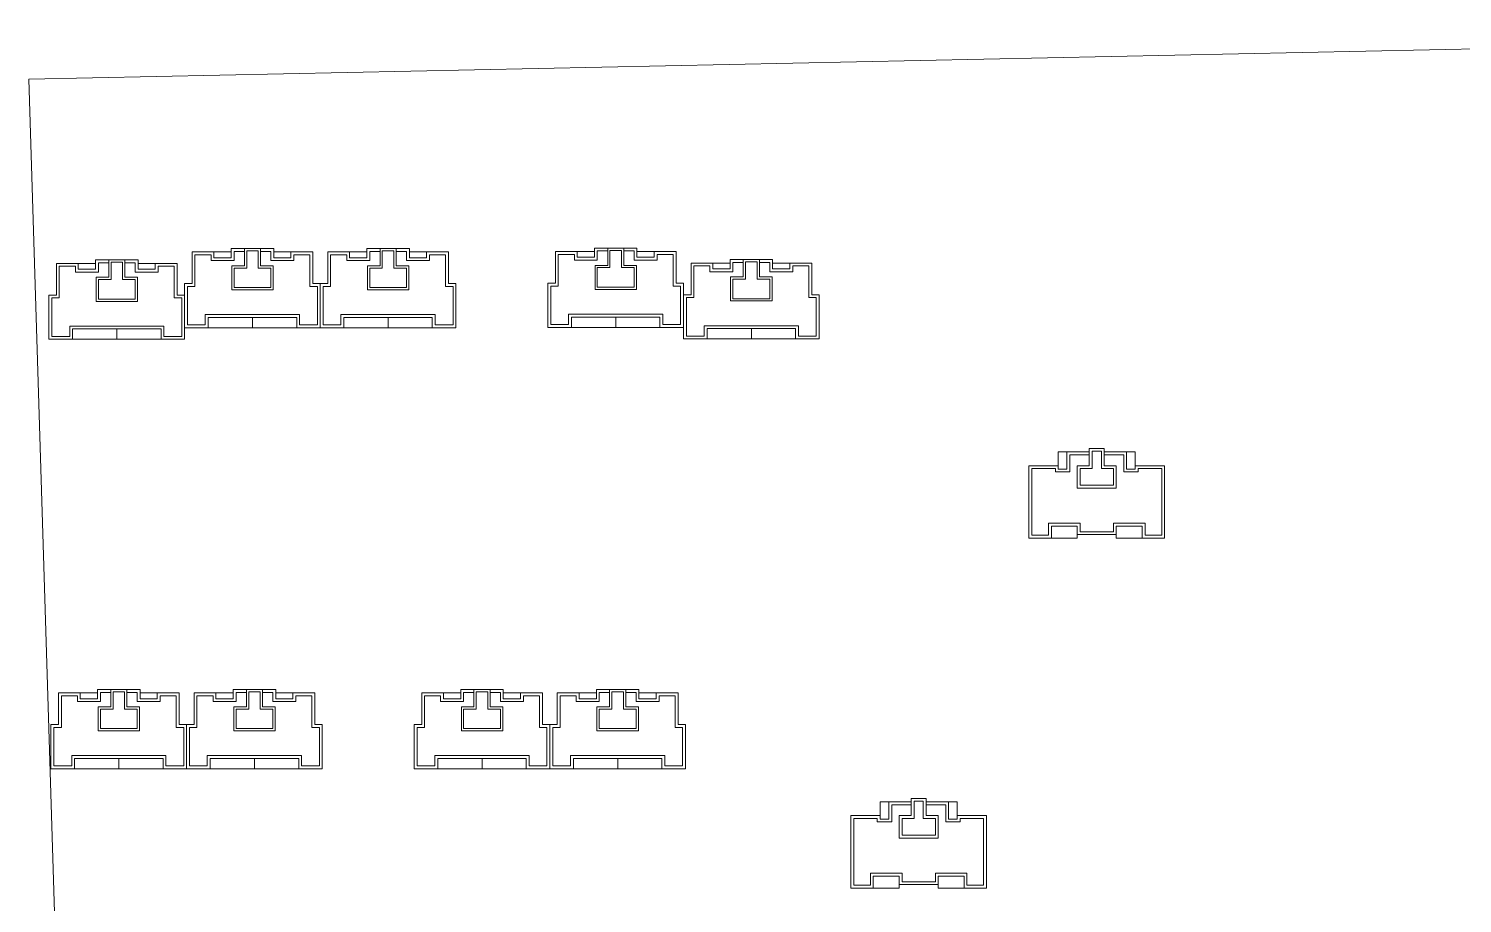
# Model space of a CAD drawing. Extents: x 109296 to 172296, y -14588 to 29909.
# Drawn here: x 112789 to 115782, y -9962 to -8136 of the extents above; entities that cross this region are included whole.
import ezdxf

# ---------------------------------------------------------------- set-up
doc = ezdxf.new("R2010")
doc.units = 0
doc.header["$LTSCALE"] = 1000
doc.header["$MEASUREMENT"] = 0
doc.layers.add('140', color=2, linetype='Continuous', lineweight=5)

msp = doc.modelspace()

# ---------------------------------------------------------------- linework, layer by layer
at = {"layer": '140', "color": 7}
for p, q in [((117814.7, -8135.8), (112789.1, -8241.3)), ((112789.1, -8241.3), (112888.4, -11454.9)), ((112928.7, -8618.7), (113017.5, -8618.7)), ((112928.7, -8637.9), (112928.7, -8618.7)), ((112956.3, -8618.7), (112956.3, -8654.7)), ((112989.9, -8654.7), (112989.9, -8618.7)), ((113017.5, -8618.7), (113017.5, -8637.9)), ((113130.3, -8601.9), (113175.9, -8601.9)), ((113130.3, -8667.9), (113130.3, -8601.9)), ((113136.3, -8607.9), (113169.9, -8607.9)), ((113136.3, -8673.9), (113136.3, -8607.9)), ((113169.9, -8607.9), (113169.9, -8619.9)), ((113169.9, -8619.9), (113217.9, -8619.9)), ((113173.5, -8601.9), (113175.9, -8601.9)), ((113175.9, -8601.9), (113211.9, -8601.9)), ((113175.9, -8601.9), (113175.9, -8613.9)), ((113175.9, -8613.9), (113211.9, -8613.9)), ((113211.9, -8594.7), (113300.7, -8594.7)), ((113211.9, -8613.9), (113211.9, -8594.7)), ((113217.9, -8600.7), (113239.5, -8600.7)), ((113217.9, -8619.9), (113217.9, -8600.7)), ((113239.5, -8594.7), (113239.5, -8630.7)), ((113268.3, -8599.5), (113244.3, -8599.5)), ((113244.3, -8599.5), (113244.3, -8635.5)), ((113268.3, -8635.5), (113268.3, -8599.5)), ((113273.1, -8630.7), (113273.1, -8594.7)), ((113273.1, -8600.7), (113294.7, -8600.7)), ((113294.7, -8600.7), (113294.7, -8619.9)), ((113294.7, -8619.9), (113342.7, -8619.9)), ((113300.7, -8594.7), (113300.7, -8613.9)), ((113336.7, -8601.9), (113300.7, -8601.9)), ((113300.7, -8613.9), (113336.7, -8613.9)), ((113336.7, -8601.9), (113382.3, -8601.9)), ((113336.7, -8613.9), (113336.7, -8601.9)), ((113342.7, -8607.9), (113376.3, -8607.9)), ((113342.7, -8619.9), (113342.7, -8607.9)), ((113376.3, -8607.9), (113376.3, -8673.9)), ((113382.3, -8601.9), (113382.3, -8667.9)), ((113413.5, -8601.9), (113459.1, -8601.9)), ((113413.5, -8667.9), (113413.5, -8601.9)), ((113419.5, -8607.9), (113453.1, -8607.9)), ((113419.5, -8673.9), (113419.5, -8607.9)), ((113453.1, -8607.9), (113453.1, -8619.9)), ((113453.1, -8619.9), (113501.1, -8619.9)), ((113456.7, -8601.9), (113459.1, -8601.9)), ((113459.1, -8601.9), (113495.1, -8601.9)), ((113459.1, -8601.9), (113459.1, -8613.9)), ((113459.1, -8613.9), (113495.1, -8613.9)), ((113495.1, -8594.7), (113583.9, -8594.7)), ((113495.1, -8613.9), (113495.1, -8594.7)), ((113501.1, -8600.7), (113522.7, -8600.7)), ((113501.1, -8619.9), (113501.1, -8600.7)), ((113522.7, -8594.7), (113522.7, -8630.7)), ((113551.5, -8599.5), (113527.5, -8599.5)), ((113527.5, -8599.5), (113527.5, -8635.5)), ((113551.5, -8635.5), (113551.5, -8599.5)), ((113556.3, -8630.7), (113556.3, -8594.7)), ((113556.3, -8600.7), (113577.9, -8600.7)), ((113577.9, -8600.7), (113577.9, -8619.9)), ((113577.9, -8619.9), (113625.9, -8619.9)), ((113583.9, -8594.7), (113583.9, -8613.9)), ((113619.9, -8601.9), (113583.9, -8601.9)), ((113583.9, -8613.9), (113619.9, -8613.9)), ((113619.9, -8601.9), (113665.5, -8601.9)), ((113619.9, -8613.9), (113619.9, -8601.9)), ((113625.9, -8607.9), (113659.5, -8607.9)), ((113625.9, -8619.9), (113625.9, -8607.9)), ((113659.5, -8607.9), (113659.5, -8673.9)), ((113665.5, -8601.9), (113665.5, -8667.9)), ((113888.8, -8601.1), (113934.4, -8601.1)), ((113888.8, -8667.1), (113888.8, -8601.1)), ((113894.8, -8607.1), (113928.4, -8607.1)), ((113894.8, -8673.1), (113894.8, -8607.1)), ((113928.4, -8607.1), (113928.4, -8619.1)), ((113928.4, -8619.1), (113976.4, -8619.1)), ((113932, -8601.1), (113934.4, -8601.1)), ((113934.4, -8601.1), (113970.4, -8601.1)), ((113934.4, -8601.1), (113934.4, -8613.1)), ((113934.4, -8613.1), (113970.4, -8613.1)), ((113970.4, -8593.9), (114059.2, -8593.9)), ((113970.4, -8613.1), (113970.4, -8593.9)), ((113976.4, -8599.9), (113998, -8599.9)), ((113976.4, -8619.1), (113976.4, -8599.9)), ((113998, -8593.9), (113998, -8629.9)), ((114026.8, -8598.7), (114002.8, -8598.7)), ((114002.8, -8598.7), (114002.8, -8634.7)), ((114026.8, -8634.7), (114026.8, -8598.7)), ((114031.6, -8629.9), (114031.6, -8593.9)), ((114031.6, -8599.9), (114053.2, -8599.9)), ((114053.2, -8599.9), (114053.2, -8619.1)), ((114053.2, -8619.1), (114101.2, -8619.1)), ((114059.2, -8593.9), (114059.2, -8613.1)), ((114095.2, -8601.1), (114059.2, -8601.1)), ((114059.2, -8613.1), (114095.2, -8613.1)), ((114095.2, -8601.1), (114140.8, -8601.1)), ((114095.2, -8613.1), (114095.2, -8601.1)), ((114101.2, -8607.1), (114134.8, -8607.1)), ((114101.2, -8619.1), (114101.2, -8607.1)), ((114134.8, -8607.1), (114134.8, -8673.1)), ((114140.8, -8601.1), (114140.8, -8667.1)), ((114253.6, -8617.9), (114342.4, -8617.9)), ((114253.6, -8637.1), (114253.6, -8617.9)), ((114281.2, -8617.9), (114281.2, -8653.9)), ((114314.8, -8653.9), (114314.8, -8617.9)), ((114342.4, -8617.9), (114342.4, -8637.1)), ((112847.1, -8625.9), (112892.7, -8625.9)), ((112847.1, -8691.9), (112847.1, -8625.9)), ((112853.1, -8631.9), (112886.7, -8631.9)), ((112853.1, -8697.9), (112853.1, -8631.9)), ((112886.7, -8631.9), (112886.7, -8643.9)), ((112886.7, -8643.9), (112934.7, -8643.9)), ((112890.3, -8625.9), (112892.7, -8625.9)), ((112892.7, -8625.9), (112928.7, -8625.9)), ((112892.7, -8625.9), (112892.7, -8637.9)), ((112892.7, -8637.9), (112928.7, -8637.9)), ((112934.7, -8624.7), (112956.3, -8624.7)), ((112934.7, -8643.9), (112934.7, -8624.7)), ((112985.1, -8623.5), (112961.1, -8623.5)), ((112961.1, -8623.5), (112961.1, -8659.5)), ((112985.1, -8659.5), (112985.1, -8623.5)), ((112989.9, -8624.7), (113011.5, -8624.7)), ((113011.5, -8624.7), (113011.5, -8643.9)), ((113011.5, -8643.9), (113059.5, -8643.9)), ((113053.5, -8625.9), (113017.5, -8625.9)), ((113017.5, -8637.9), (113053.5, -8637.9)), ((113053.5, -8625.9), (113099.1, -8625.9)), ((113053.5, -8637.9), (113053.5, -8625.9)), ((113059.5, -8631.9), (113093.1, -8631.9)), ((113059.5, -8643.9), (113059.5, -8631.9)), ((113093.1, -8631.9), (113093.1, -8697.9)), ((113099.1, -8625.9), (113099.1, -8691.9)), ((113213.1, -8630.7), (113213.1, -8681.1)), ((113239.5, -8630.7), (113213.1, -8630.7)), ((113217.9, -8635.5), (113217.9, -8676.3)), ((113244.3, -8635.5), (113217.9, -8635.5)), ((113294.7, -8635.5), (113268.3, -8635.5)), ((113299.5, -8630.7), (113273.1, -8630.7)), ((113294.7, -8676.3), (113294.7, -8635.5)), ((113299.5, -8681.1), (113299.5, -8630.7)), ((113496.3, -8630.7), (113496.3, -8681.1)), ((113522.7, -8630.7), (113496.3, -8630.7)), ((113501.1, -8635.5), (113501.1, -8676.3)), ((113527.5, -8635.5), (113501.1, -8635.5)), ((113577.9, -8635.5), (113551.5, -8635.5)), ((113582.7, -8630.7), (113556.3, -8630.7)), ((113577.9, -8676.3), (113577.9, -8635.5)), ((113582.7, -8681.1), (113582.7, -8630.7)), ((113971.6, -8629.9), (113971.6, -8680.3)), ((113998, -8629.9), (113971.6, -8629.9)), ((113976.4, -8634.7), (113976.4, -8675.5)), ((114002.8, -8634.7), (113976.4, -8634.7)), ((114053.2, -8634.7), (114026.8, -8634.7)), ((114058, -8629.9), (114031.6, -8629.9)), ((114053.2, -8675.5), (114053.2, -8634.7)), ((114058, -8680.3), (114058, -8629.9)), ((114172, -8625.1), (114217.6, -8625.1)), ((114172, -8691.1), (114172, -8625.1)), ((114178, -8631.1), (114211.6, -8631.1)), ((114178, -8697.1), (114178, -8631.1)), ((114211.6, -8631.1), (114211.6, -8643.1)), ((114211.6, -8643.1), (114259.6, -8643.1)), ((114215.2, -8625.1), (114217.6, -8625.1)), ((114217.6, -8625.1), (114253.6, -8625.1)), ((114217.6, -8625.1), (114217.6, -8637.1)), ((114217.6, -8637.1), (114253.6, -8637.1)), ((114259.6, -8623.9), (114281.2, -8623.9)), ((114259.6, -8643.1), (114259.6, -8623.9)), ((114310, -8622.7), (114286, -8622.7)), ((114286, -8622.7), (114286, -8658.7)), ((114310, -8658.7), (114310, -8622.7)), ((114314.8, -8623.9), (114336.4, -8623.9)), ((114336.4, -8623.9), (114336.4, -8643.1)), ((114336.4, -8643.1), (114384.4, -8643.1)), ((114378.4, -8625.1), (114342.4, -8625.1)), ((114342.4, -8637.1), (114378.4, -8637.1)), ((114378.4, -8625.1), (114424, -8625.1)), ((114378.4, -8637.1), (114378.4, -8625.1)), ((114384.4, -8631.1), (114418, -8631.1)), ((114384.4, -8643.1), (114384.4, -8631.1)), ((114418, -8631.1), (114418, -8697.1)), ((114424, -8625.1), (114424, -8691.1)), ((112929.9, -8654.7), (112929.9, -8705.1)), ((112956.3, -8654.7), (112929.9, -8654.7)), ((112934.7, -8659.5), (112934.7, -8700.3)), ((112961.1, -8659.5), (112934.7, -8659.5)), ((113011.5, -8659.5), (112985.1, -8659.5)), ((113016.3, -8654.7), (112989.9, -8654.7)), ((113011.5, -8700.3), (113011.5, -8659.5)), ((113016.3, -8705.1), (113016.3, -8654.7)), ((113114.7, -8667.9), (113130.3, -8667.9)), ((113114.7, -8760.3), (113114.7, -8667.9)), ((113120.7, -8673.9), (113136.3, -8673.9)), ((113120.7, -8754.3), (113120.7, -8673.9)), ((113213.1, -8679.9), (113213.1, -8681.1)), ((113217.9, -8676.3), (113294.7, -8676.3)), ((113376.3, -8673.9), (113391.9, -8673.9)), ((113382.3, -8667.9), (113397.9, -8667.9)), ((113391.9, -8673.9), (113391.9, -8754.3)), ((113397.9, -8667.9), (113397.9, -8760.3)), ((113397.9, -8667.9), (113413.5, -8667.9)), ((113397.9, -8760.3), (113397.9, -8667.9)), ((113403.9, -8673.9), (113419.5, -8673.9)), ((113403.9, -8754.3), (113403.9, -8673.9)), ((113496.3, -8679.9), (113496.3, -8681.1)), ((113501.1, -8676.3), (113577.9, -8676.3)), ((113659.5, -8673.9), (113675.1, -8673.9)), ((113665.5, -8667.9), (113681.1, -8667.9)), ((113675.1, -8673.9), (113675.1, -8754.3)), ((113681.1, -8667.9), (113681.1, -8760.3)), ((113873.2, -8667.1), (113888.8, -8667.1)), ((113873.2, -8759.5), (113873.2, -8667.1)), ((113879.2, -8673.1), (113894.8, -8673.1)), ((113879.2, -8753.5), (113879.2, -8673.1)), ((113971.6, -8679.1), (113971.6, -8680.3)), ((113971.6, -8680.3), (114058, -8680.3)), ((113976.4, -8675.5), (114053.2, -8675.5)), ((114056.8, -8680.3), (114058, -8680.3)), ((114134.8, -8673.1), (114150.4, -8673.1)), ((114140.8, -8667.1), (114156.4, -8667.1)), ((114150.4, -8673.1), (114150.4, -8753.5)), ((114156.4, -8667.1), (114156.4, -8759.5)), ((114254.8, -8653.9), (114254.8, -8704.3)), ((114281.2, -8653.9), (114254.8, -8653.9)), ((114259.6, -8658.7), (114259.6, -8699.5)), ((114286, -8658.7), (114259.6, -8658.7)), ((114336.4, -8658.7), (114310, -8658.7)), ((114341.2, -8653.9), (114314.8, -8653.9)), ((114336.4, -8699.5), (114336.4, -8658.7)), ((114341.2, -8704.3), (114341.2, -8653.9)), ((112831.5, -8691.9), (112847.1, -8691.9)), ((112831.5, -8784.3), (112831.5, -8691.9)), ((112837.5, -8697.9), (112853.1, -8697.9)), ((112837.5, -8778.3), (112837.5, -8697.9)), ((112929.9, -8703.9), (112929.9, -8705.1)), ((112929.9, -8705.1), (113016.3, -8705.1)), ((112934.7, -8700.3), (113011.5, -8700.3)), ((113015.1, -8705.1), (113016.3, -8705.1)), ((113093.1, -8697.9), (113108.7, -8697.9)), ((113099.1, -8691.9), (113114.7, -8691.9)), ((113108.7, -8697.9), (113108.7, -8778.3)), ((113114.7, -8691.9), (113114.7, -8784.3)), ((113213.1, -8681.1), (113299.5, -8681.1)), ((113298.3, -8681.1), (113299.5, -8681.1)), ((113496.3, -8681.1), (113582.7, -8681.1)), ((113581.5, -8681.1), (113582.7, -8681.1)), ((114156.4, -8691.1), (114172, -8691.1)), ((114156.4, -8783.5), (114156.4, -8691.1)), ((114162.4, -8697.1), (114178, -8697.1)), ((114162.4, -8777.5), (114162.4, -8697.1)), ((114254.8, -8703.1), (114254.8, -8704.3)), ((114254.8, -8704.3), (114341.2, -8704.3)), ((114259.6, -8699.5), (114336.4, -8699.5)), ((114340, -8704.3), (114341.2, -8704.3)), ((114418, -8697.1), (114433.6, -8697.1)), ((114424, -8691.1), (114439.6, -8691.1)), ((114433.6, -8697.1), (114433.6, -8777.5)), ((114439.6, -8691.1), (114439.6, -8783.5)), ((113157.9, -8732.7), (113157.9, -8754.3)), ((113256.3, -8732.7), (113157.9, -8732.7)), ((113163.9, -8738.7), (113163.9, -8760.3)), ((113256.3, -8738.7), (113163.9, -8738.7)), ((113354.7, -8732.7), (113256.3, -8732.7)), ((113348.7, -8738.7), (113256.3, -8738.7)), ((113256.3, -8738.7), (113256.3, -8760.3)), ((113348.7, -8760.3), (113348.7, -8738.7)), ((113354.7, -8754.3), (113354.7, -8732.7)), ((113441.1, -8732.7), (113441.1, -8754.3)), ((113539.5, -8732.7), (113441.1, -8732.7)), ((113447.1, -8738.7), (113447.1, -8760.3)), ((113539.5, -8738.7), (113447.1, -8738.7)), ((113637.9, -8732.7), (113539.5, -8732.7)), ((113631.9, -8738.7), (113539.5, -8738.7)), ((113539.5, -8738.7), (113539.5, -8760.3)), ((113631.9, -8760.3), (113631.9, -8738.7)), ((113637.9, -8754.3), (113637.9, -8732.7)), ((113916.4, -8731.9), (113916.4, -8753.5)), ((114014.8, -8731.9), (113916.4, -8731.9)), ((113922.4, -8737.9), (113922.4, -8759.5)), ((114014.8, -8737.9), (113922.4, -8737.9)), ((114113.2, -8731.9), (114014.8, -8731.9)), ((114107.2, -8737.9), (114014.8, -8737.9)), ((114014.8, -8737.9), (114014.8, -8759.5)), ((114107.2, -8759.5), (114107.2, -8737.9)), ((114113.2, -8753.5), (114113.2, -8731.9)), ((112874.7, -8756.7), (112874.7, -8778.3)), ((112973.1, -8756.7), (112874.7, -8756.7)), ((112880.7, -8762.7), (112880.7, -8784.3)), ((112973.1, -8762.7), (112880.7, -8762.7)), ((113071.5, -8756.7), (112973.1, -8756.7)), ((113065.5, -8762.7), (112973.1, -8762.7)), ((112973.1, -8762.7), (112973.1, -8784.3)), ((113065.5, -8784.3), (113065.5, -8762.7)), ((113071.5, -8778.3), (113071.5, -8756.7)), ((113163.9, -8760.3), (113114.7, -8760.3)), ((113157.9, -8754.3), (113120.7, -8754.3)), ((113256.3, -8760.3), (113163.9, -8760.3)), ((113256.3, -8760.3), (113348.7, -8760.3)), ((113397.9, -8760.3), (113348.7, -8760.3)), ((113391.9, -8754.3), (113354.7, -8754.3)), ((113447.1, -8760.3), (113397.9, -8760.3)), ((113441.1, -8754.3), (113403.9, -8754.3)), ((113539.5, -8760.3), (113447.1, -8760.3)), ((113539.5, -8760.3), (113631.9, -8760.3)), ((113681.1, -8760.3), (113631.9, -8760.3)), ((113675.1, -8754.3), (113637.9, -8754.3)), ((113922.4, -8759.5), (113873.2, -8759.5)), ((113916.4, -8753.5), (113879.2, -8753.5)), ((114014.8, -8759.5), (113922.4, -8759.5)), ((114014.8, -8759.5), (114107.2, -8759.5)), ((114156.4, -8759.5), (114107.2, -8759.5)), ((114150.4, -8753.5), (114113.2, -8753.5)), ((114199.6, -8755.9), (114199.6, -8777.5)), ((114298, -8755.9), (114199.6, -8755.9)), ((114205.6, -8761.9), (114205.6, -8783.5)), ((114298, -8761.9), (114205.6, -8761.9)), ((114396.4, -8755.9), (114298, -8755.9)), ((114390.4, -8761.9), (114298, -8761.9)), ((114298, -8761.9), (114298, -8783.5)), ((114390.4, -8783.5), (114390.4, -8761.9)), ((114396.4, -8777.5), (114396.4, -8755.9)), ((112880.7, -8784.3), (112831.5, -8784.3)), ((112874.7, -8778.3), (112837.5, -8778.3)), ((112973.1, -8784.3), (112880.7, -8784.3)), ((112973.1, -8784.3), (113065.5, -8784.3)), ((113114.7, -8784.3), (113065.5, -8784.3)), ((113108.7, -8778.3), (113071.5, -8778.3)), ((114205.6, -8783.5), (114156.4, -8783.5)), ((114199.6, -8777.5), (114162.4, -8777.5)), ((114298, -8783.5), (114205.6, -8783.5)), ((114298, -8783.5), (114390.4, -8783.5)), ((114439.6, -8783.5), (114390.4, -8783.5)), ((114433.6, -8777.5), (114396.4, -8777.5)), ((114938.8, -9019.3), (114956.8, -9019.3)), ((114938.8, -9048.1), (114938.8, -9019.3)), ((114956.8, -9019.3), (114956.8, -9055.3)), ((115003.6, -9019.3), (114956.8, -9019.3)), ((114962.8, -9025.3), (114962.8, -9061.3)), ((115003.6, -9025.3), (114962.8, -9025.3)), ((115003.6, -9012.1), (115003.6, -9019.3)), ((115034.8, -9012.1), (115003.6, -9012.1)), ((115003.6, -9019.3), (115003.6, -9048.1)), ((115009.6, -9018.1), (115009.6, -9019.3)), ((115028.8, -9018.1), (115009.6, -9018.1)), ((115009.6, -9019.3), (115009.6, -9054.1)), ((115028.8, -9054.1), (115028.8, -9018.1)), ((115034.8, -9019.3), (115034.8, -9012.1)), ((115034.8, -9048.1), (115034.8, -9012.1)), ((115081.6, -9019.3), (115034.8, -9019.3)), ((115075.6, -9025.3), (115034.8, -9025.3)), ((115075.6, -9061.3), (115075.6, -9025.3)), ((115099.6, -9019.3), (115081.6, -9019.3)), ((115081.6, -9055.3), (115081.6, -9019.3)), ((115099.6, -9048.1), (115099.6, -9019.3)), ((114877.6, -9048.1), (114877.6, -9199.3)), ((114917.2, -9048.1), (114877.6, -9048.1)), ((114883.6, -9054.1), (114883.6, -9193.3)), ((114917.2, -9054.1), (114883.6, -9054.1)), ((114938.8, -9048.1), (114917.2, -9048.1)), ((114932.8, -9054.1), (114917.2, -9054.1)), ((114932.8, -9061.3), (114932.8, -9054.1)), ((114962.8, -9061.3), (114932.8, -9061.3)), ((114938.8, -9055.3), (114938.8, -9048.1)), ((114956.8, -9055.3), (114938.8, -9055.3)), ((114978.4, -9048.1), (114978.4, -9094.9)), ((115003.6, -9048.1), (114978.4, -9048.1)), ((114984.4, -9054.1), (114984.4, -9088.9)), ((115009.6, -9054.1), (114984.4, -9054.1)), ((115054, -9054.1), (115028.8, -9054.1)), ((115060, -9048.1), (115034.8, -9048.1)), ((115054, -9088.9), (115054, -9054.1)), ((115060, -9094.9), (115060, -9048.1)), ((115105.6, -9061.3), (115075.6, -9061.3)), ((115099.6, -9055.3), (115081.6, -9055.3)), ((115099.6, -9048.1), (115099.6, -9055.3)), ((115121.2, -9048.1), (115099.6, -9048.1)), ((115105.6, -9054.1), (115105.6, -9061.3)), ((115121.2, -9054.1), (115105.6, -9054.1)), ((115160.8, -9048.1), (115121.2, -9048.1)), ((115154.8, -9054.1), (115121.2, -9054.1)), ((115154.8, -9193.3), (115154.8, -9054.1)), ((115160.8, -9199.3), (115160.8, -9048.1)), ((114978.4, -9094.9), (115060, -9094.9)), ((114984.4, -9088.9), (115054, -9088.9)), ((114918.4, -9168.1), (114984.4, -9168.1)), ((114918.4, -9193.3), (114918.4, -9168.1)), ((114924.4, -9174.1), (114978.4, -9174.1)), ((114924.4, -9199.3), (114924.4, -9174.1)), ((114978.4, -9174.1), (114978.4, -9192.1)), ((114984.4, -9168.1), (114984.4, -9186.1)), ((114984.4, -9186.1), (115019.2, -9186.1)), ((115019.2, -9186.1), (115054, -9186.1)), ((115054, -9168.1), (115120, -9168.1)), ((115054, -9186.1), (115054, -9168.1)), ((115060, -9174.1), (115114, -9174.1)), ((115060, -9192.1), (115060, -9174.1)), ((115114, -9174.1), (115114, -9199.3)), ((115120, -9168.1), (115120, -9193.3)), ((114877.6, -9199.3), (114924.4, -9199.3)), ((114883.6, -9193.3), (114918.4, -9193.3)), ((114924.4, -9199.3), (114978.4, -9199.3)), ((114978.4, -9199.3), (114978.4, -9192.1)), ((114978.4, -9192.1), (115019.2, -9192.1)), ((115019.2, -9192.1), (115060, -9192.1)), ((115060, -9199.3), (115060, -9192.1)), ((115114, -9199.3), (115060, -9199.3)), ((115114, -9199.3), (115160.8, -9199.3)), ((115120, -9193.3), (115154.8, -9193.3)), ((112932.9, -9515.5), (113021.7, -9515.5)), ((112932.9, -9534.7), (112932.9, -9515.5)), ((112960.5, -9515.5), (112960.5, -9551.5)), ((112994.1, -9551.5), (112994.1, -9515.5)), ((113021.7, -9515.5), (113021.7, -9534.7)), ((113216.1, -9515.5), (113304.9, -9515.5)), ((113216.1, -9534.7), (113216.1, -9515.5)), ((113243.7, -9515.5), (113243.7, -9551.5)), ((113277.3, -9551.5), (113277.3, -9515.5)), ((113304.9, -9515.5), (113304.9, -9534.7)), ((113691.3, -9515.5), (113780.1, -9515.5)), ((113691.3, -9534.7), (113691.3, -9515.5)), ((113718.9, -9515.5), (113718.9, -9551.5)), ((113752.5, -9551.5), (113752.5, -9515.5)), ((113780.1, -9515.5), (113780.1, -9534.7)), ((113974.5, -9515.5), (114063.3, -9515.5)), ((113974.5, -9534.7), (113974.5, -9515.5)), ((114002.1, -9515.5), (114002.1, -9551.5)), ((114035.7, -9551.5), (114035.7, -9515.5)), ((114063.3, -9515.5), (114063.3, -9534.7)), ((112851.3, -9522.7), (112896.9, -9522.7)), ((112851.3, -9588.7), (112851.3, -9522.7)), ((112857.3, -9528.7), (112890.9, -9528.7)), ((112857.3, -9594.7), (112857.3, -9528.7)), ((112890.9, -9528.7), (112890.9, -9540.7)), ((112890.9, -9540.7), (112938.9, -9540.7)), ((112894.5, -9522.7), (112896.9, -9522.7)), ((112896.9, -9522.7), (112932.9, -9522.7)), ((112896.9, -9522.7), (112896.9, -9534.7)), ((112896.9, -9534.7), (112932.9, -9534.7)), ((112938.9, -9521.5), (112960.5, -9521.5)), ((112938.9, -9540.7), (112938.9, -9521.5)), ((112989.3, -9520.3), (112965.3, -9520.3)), ((112965.3, -9520.3), (112965.3, -9556.3)), ((112989.3, -9556.3), (112989.3, -9520.3)), ((112994.1, -9521.5), (113015.7, -9521.5)), ((113015.7, -9521.5), (113015.7, -9540.7)), ((113015.7, -9540.7), (113063.7, -9540.7)), ((113057.7, -9522.7), (113021.7, -9522.7)), ((113021.7, -9534.7), (113057.7, -9534.7)), ((113057.7, -9522.7), (113103.3, -9522.7)), ((113057.7, -9534.7), (113057.7, -9522.7)), ((113063.7, -9528.7), (113097.3, -9528.7)), ((113063.7, -9540.7), (113063.7, -9528.7)), ((113097.3, -9528.7), (113097.3, -9594.7)), ((113103.3, -9522.7), (113103.3, -9588.7)), ((113134.5, -9522.7), (113180.1, -9522.7)), ((113134.5, -9588.7), (113134.5, -9522.7)), ((113140.5, -9528.7), (113174.1, -9528.7)), ((113140.5, -9594.7), (113140.5, -9528.7)), ((113174.1, -9528.7), (113174.1, -9540.7)), ((113174.1, -9540.7), (113222.1, -9540.7)), ((113177.7, -9522.7), (113180.1, -9522.7)), ((113180.1, -9522.7), (113216.1, -9522.7)), ((113180.1, -9522.7), (113180.1, -9534.7)), ((113180.1, -9534.7), (113216.1, -9534.7)), ((113222.1, -9521.5), (113243.7, -9521.5)), ((113222.1, -9540.7), (113222.1, -9521.5)), ((113272.5, -9520.3), (113248.5, -9520.3)), ((113248.5, -9520.3), (113248.5, -9556.3)), ((113272.5, -9556.3), (113272.5, -9520.3)), ((113277.3, -9521.5), (113298.9, -9521.5)), ((113298.9, -9521.5), (113298.9, -9540.7)), ((113298.9, -9540.7), (113346.9, -9540.7)), ((113340.9, -9522.7), (113304.9, -9522.7)), ((113304.9, -9534.7), (113340.9, -9534.7)), ((113340.9, -9522.7), (113386.5, -9522.7)), ((113340.9, -9534.7), (113340.9, -9522.7)), ((113346.9, -9528.7), (113380.5, -9528.7)), ((113346.9, -9540.7), (113346.9, -9528.7)), ((113380.5, -9528.7), (113380.5, -9594.7)), ((113386.5, -9522.7), (113386.5, -9588.7)), ((113609.7, -9522.7), (113655.3, -9522.7)), ((113609.7, -9588.7), (113609.7, -9522.7)), ((113615.7, -9528.7), (113649.3, -9528.7)), ((113615.7, -9594.7), (113615.7, -9528.7)), ((113649.3, -9528.7), (113649.3, -9540.7)), ((113649.3, -9540.7), (113697.3, -9540.7)), ((113652.9, -9522.7), (113655.3, -9522.7)), ((113655.3, -9522.7), (113691.3, -9522.7)), ((113655.3, -9522.7), (113655.3, -9534.7)), ((113655.3, -9534.7), (113691.3, -9534.7)), ((113697.3, -9521.5), (113718.9, -9521.5)), ((113697.3, -9540.7), (113697.3, -9521.5)), ((113747.7, -9520.3), (113723.7, -9520.3)), ((113723.7, -9520.3), (113723.7, -9556.3)), ((113747.7, -9556.3), (113747.7, -9520.3)), ((113752.5, -9521.5), (113774.1, -9521.5)), ((113774.1, -9521.5), (113774.1, -9540.7)), ((113774.1, -9540.7), (113822.1, -9540.7)), ((113816.1, -9522.7), (113780.1, -9522.7)), ((113780.1, -9534.7), (113816.1, -9534.7)), ((113816.1, -9522.7), (113861.7, -9522.7)), ((113816.1, -9534.7), (113816.1, -9522.7)), ((113822.1, -9528.7), (113855.7, -9528.7)), ((113822.1, -9540.7), (113822.1, -9528.7)), ((113855.7, -9528.7), (113855.7, -9594.7)), ((113861.7, -9522.7), (113861.7, -9588.7)), ((113892.9, -9522.7), (113938.5, -9522.7)), ((113892.9, -9588.7), (113892.9, -9522.7)), ((113898.9, -9528.7), (113932.5, -9528.7)), ((113898.9, -9594.7), (113898.9, -9528.7)), ((113932.5, -9528.7), (113932.5, -9540.7)), ((113932.5, -9540.7), (113980.5, -9540.7)), ((113936.1, -9522.7), (113938.5, -9522.7)), ((113938.5, -9522.7), (113974.5, -9522.7)), ((113938.5, -9522.7), (113938.5, -9534.7)), ((113938.5, -9534.7), (113974.5, -9534.7)), ((113980.5, -9521.5), (114002.1, -9521.5)), ((113980.5, -9540.7), (113980.5, -9521.5)), ((114030.9, -9520.3), (114006.9, -9520.3)), ((114006.9, -9520.3), (114006.9, -9556.3)), ((114030.9, -9556.3), (114030.9, -9520.3)), ((114035.7, -9521.5), (114057.3, -9521.5)), ((114057.3, -9521.5), (114057.3, -9540.7)), ((114057.3, -9540.7), (114105.3, -9540.7)), ((114099.3, -9522.7), (114063.3, -9522.7)), ((114063.3, -9534.7), (114099.3, -9534.7)), ((114099.3, -9522.7), (114144.9, -9522.7)), ((114099.3, -9534.7), (114099.3, -9522.7)), ((114105.3, -9528.7), (114138.9, -9528.7)), ((114105.3, -9540.7), (114105.3, -9528.7)), ((114138.9, -9528.7), (114138.9, -9594.7)), ((114144.9, -9522.7), (114144.9, -9588.7)), ((112934.1, -9551.5), (112934.1, -9601.9)), ((112960.5, -9551.5), (112934.1, -9551.5)), ((112938.9, -9556.3), (112938.9, -9597.1)), ((112965.3, -9556.3), (112938.9, -9556.3)), ((113015.7, -9556.3), (112989.3, -9556.3)), ((113020.5, -9551.5), (112994.1, -9551.5)), ((113015.7, -9597.1), (113015.7, -9556.3)), ((113020.5, -9601.9), (113020.5, -9551.5)), ((113217.3, -9551.5), (113217.3, -9601.9)), ((113243.7, -9551.5), (113217.3, -9551.5)), ((113222.1, -9556.3), (113222.1, -9597.1)), ((113248.5, -9556.3), (113222.1, -9556.3)), ((113298.9, -9556.3), (113272.5, -9556.3)), ((113303.7, -9551.5), (113277.3, -9551.5)), ((113298.9, -9597.1), (113298.9, -9556.3)), ((113303.7, -9601.9), (113303.7, -9551.5)), ((113692.5, -9551.5), (113692.5, -9601.9)), ((113718.9, -9551.5), (113692.5, -9551.5)), ((113697.3, -9556.3), (113697.3, -9597.1)), ((113723.7, -9556.3), (113697.3, -9556.3)), ((113774.1, -9556.3), (113747.7, -9556.3)), ((113778.9, -9551.5), (113752.5, -9551.5)), ((113774.1, -9597.1), (113774.1, -9556.3)), ((113778.9, -9601.9), (113778.9, -9551.5)), ((113975.7, -9551.5), (113975.7, -9601.9)), ((114002.1, -9551.5), (113975.7, -9551.5)), ((113980.5, -9556.3), (113980.5, -9597.1)), ((114006.9, -9556.3), (113980.5, -9556.3)), ((114057.3, -9556.3), (114030.9, -9556.3)), ((114062.1, -9551.5), (114035.7, -9551.5)), ((114057.3, -9597.1), (114057.3, -9556.3)), ((114062.1, -9601.9), (114062.1, -9551.5)), ((112835.7, -9588.7), (112851.3, -9588.7)), ((112835.7, -9681.1), (112835.7, -9588.7)), ((112841.7, -9594.7), (112857.3, -9594.7)), ((112841.7, -9675.1), (112841.7, -9594.7)), ((112934.1, -9600.7), (112934.1, -9601.9)), ((112934.1, -9601.9), (113020.5, -9601.9)), ((112938.9, -9597.1), (113015.7, -9597.1)), ((113019.3, -9601.9), (113020.5, -9601.9)), ((113097.3, -9594.7), (113112.9, -9594.7)), ((113103.3, -9588.7), (113118.9, -9588.7)), ((113112.9, -9594.7), (113112.9, -9675.1)), ((113118.9, -9588.7), (113118.9, -9681.1)), ((113118.9, -9588.7), (113134.5, -9588.7)), ((113118.9, -9681.1), (113118.9, -9588.7)), ((113124.9, -9594.7), (113140.5, -9594.7)), ((113124.9, -9675.1), (113124.9, -9594.7)), ((113217.3, -9600.7), (113217.3, -9601.9)), ((113217.3, -9601.9), (113303.7, -9601.9)), ((113222.1, -9597.1), (113298.9, -9597.1)), ((113302.5, -9601.9), (113303.7, -9601.9)), ((113380.5, -9594.7), (113396.1, -9594.7)), ((113386.5, -9588.7), (113402.1, -9588.7)), ((113396.1, -9594.7), (113396.1, -9675.1)), ((113402.1, -9588.7), (113402.1, -9681.1)), ((113594.1, -9588.7), (113609.7, -9588.7)), ((113594.1, -9681.1), (113594.1, -9588.7)), ((113600.1, -9594.7), (113615.7, -9594.7)), ((113600.1, -9675.1), (113600.1, -9594.7)), ((113692.5, -9600.7), (113692.5, -9601.9)), ((113692.5, -9601.9), (113778.9, -9601.9)), ((113697.3, -9597.1), (113774.1, -9597.1)), ((113777.7, -9601.9), (113778.9, -9601.9)), ((113855.7, -9594.7), (113871.3, -9594.7)), ((113861.7, -9588.7), (113877.3, -9588.7)), ((113871.3, -9594.7), (113871.3, -9675.1)), ((113877.3, -9588.7), (113877.3, -9681.1)), ((113877.3, -9588.7), (113892.9, -9588.7)), ((113877.3, -9681.1), (113877.3, -9588.7)), ((113883.3, -9594.7), (113898.9, -9594.7)), ((113883.3, -9675.1), (113883.3, -9594.7)), ((113975.7, -9600.7), (113975.7, -9601.9)), ((113975.7, -9601.9), (114062.1, -9601.9)), ((113980.5, -9597.1), (114057.3, -9597.1)), ((114060.9, -9601.9), (114062.1, -9601.9)), ((114138.9, -9594.7), (114154.5, -9594.7)), ((114144.9, -9588.7), (114160.5, -9588.7)), ((114154.5, -9594.7), (114154.5, -9675.1)), ((114160.5, -9588.7), (114160.5, -9681.1)), ((112878.9, -9653.5), (112878.9, -9675.1)), ((112977.3, -9653.5), (112878.9, -9653.5)), ((112884.9, -9659.5), (112884.9, -9681.1)), ((112977.3, -9659.5), (112884.9, -9659.5)), ((113075.7, -9653.5), (112977.3, -9653.5)), ((113069.7, -9659.5), (112977.3, -9659.5)), ((112977.3, -9659.5), (112977.3, -9681.1)), ((113069.7, -9681.1), (113069.7, -9659.5)), ((113075.7, -9675.1), (113075.7, -9653.5)), ((113162.1, -9653.5), (113162.1, -9675.1)), ((113260.5, -9653.5), (113162.1, -9653.5)), ((113168.1, -9659.5), (113168.1, -9681.1)), ((113260.5, -9659.5), (113168.1, -9659.5)), ((113358.9, -9653.5), (113260.5, -9653.5)), ((113352.9, -9659.5), (113260.5, -9659.5)), ((113260.5, -9659.5), (113260.5, -9681.1)), ((113352.9, -9681.1), (113352.9, -9659.5)), ((113358.9, -9675.1), (113358.9, -9653.5)), ((113637.3, -9653.5), (113637.3, -9675.1)), ((113735.7, -9653.5), (113637.3, -9653.5)), ((113643.3, -9659.5), (113643.3, -9681.1)), ((113735.7, -9659.5), (113643.3, -9659.5)), ((113834.1, -9653.5), (113735.7, -9653.5)), ((113828.1, -9659.5), (113735.7, -9659.5)), ((113735.7, -9659.5), (113735.7, -9681.1)), ((113828.1, -9681.1), (113828.1, -9659.5)), ((113834.1, -9675.1), (113834.1, -9653.5)), ((113920.5, -9653.5), (113920.5, -9675.1)), ((114018.9, -9653.5), (113920.5, -9653.5)), ((113926.5, -9659.5), (113926.5, -9681.1)), ((114018.9, -9659.5), (113926.5, -9659.5)), ((114117.3, -9653.5), (114018.9, -9653.5)), ((114111.3, -9659.5), (114018.9, -9659.5)), ((114018.9, -9659.5), (114018.9, -9681.1)), ((114111.3, -9681.1), (114111.3, -9659.5)), ((114117.3, -9675.1), (114117.3, -9653.5)), ((112884.9, -9681.1), (112835.7, -9681.1)), ((112878.9, -9675.1), (112841.7, -9675.1)), ((112977.3, -9681.1), (112884.9, -9681.1)), ((112977.3, -9681.1), (113069.7, -9681.1)), ((113118.9, -9681.1), (113069.7, -9681.1)), ((113112.9, -9675.1), (113075.7, -9675.1)), ((113168.1, -9681.1), (113118.9, -9681.1)), ((113162.1, -9675.1), (113124.9, -9675.1)), ((113260.5, -9681.1), (113168.1, -9681.1)), ((113260.5, -9681.1), (113352.9, -9681.1)), ((113402.1, -9681.1), (113352.9, -9681.1)), ((113396.1, -9675.1), (113358.9, -9675.1)), ((113643.3, -9681.1), (113594.1, -9681.1)), ((113637.3, -9675.1), (113600.1, -9675.1)), ((113735.7, -9681.1), (113643.3, -9681.1)), ((113735.7, -9681.1), (113828.1, -9681.1)), ((113877.3, -9681.1), (113828.1, -9681.1)), ((113871.3, -9675.1), (113834.1, -9675.1)), ((113926.5, -9681.1), (113877.3, -9681.1)), ((113920.5, -9675.1), (113883.3, -9675.1)), ((114018.9, -9681.1), (113926.5, -9681.1)), ((114018.9, -9681.1), (114111.3, -9681.1)), ((114160.5, -9681.1), (114111.3, -9681.1)), ((114154.5, -9675.1), (114117.3, -9675.1)), ((114567, -9750), (114585, -9750)), ((114567, -9778.8), (114567, -9750)), ((114585, -9750), (114585, -9786)), ((114631.8, -9750), (114585, -9750)), ((114591, -9756), (114591, -9792)), ((114631.8, -9756), (114591, -9756)), ((114631.8, -9742.8), (114631.8, -9750)), ((114663, -9742.8), (114631.8, -9742.8)), ((114631.8, -9750), (114631.8, -9778.8)), ((114637.8, -9748.8), (114637.8, -9750)), ((114657, -9748.8), (114637.8, -9748.8)), ((114637.8, -9750), (114637.8, -9784.8)), ((114657, -9784.8), (114657, -9748.8)), ((114663, -9750), (114663, -9742.8)), ((114663, -9778.8), (114663, -9742.8)), ((114709.8, -9750), (114663, -9750)), ((114703.8, -9756), (114663, -9756)), ((114703.8, -9792), (114703.8, -9756)), ((114727.8, -9750), (114709.8, -9750)), ((114709.8, -9786), (114709.8, -9750)), ((114727.8, -9778.8), (114727.8, -9750)), ((114505.8, -9778.8), (114505.8, -9930)), ((114545.4, -9778.8), (114505.8, -9778.8)), ((114511.8, -9784.8), (114511.8, -9924)), ((114545.4, -9784.8), (114511.8, -9784.8)), ((114567, -9778.8), (114545.4, -9778.8)), ((114561, -9784.8), (114545.4, -9784.8)), ((114561, -9792), (114561, -9784.8)), ((114567, -9786), (114567, -9778.8)), ((114585, -9786), (114567, -9786)), ((114606.6, -9778.8), (114606.6, -9825.6)), ((114631.8, -9778.8), (114606.6, -9778.8)), ((114612.6, -9784.8), (114612.6, -9819.6)), ((114637.8, -9784.8), (114612.6, -9784.8)), ((114682.2, -9784.8), (114657, -9784.8)), ((114688.2, -9778.8), (114663, -9778.8)), ((114682.2, -9819.6), (114682.2, -9784.8)), ((114688.2, -9825.6), (114688.2, -9778.8)), ((114727.8, -9786), (114709.8, -9786)), ((114727.8, -9778.8), (114727.8, -9786)), ((114749.4, -9778.8), (114727.8, -9778.8)), ((114733.8, -9784.8), (114733.8, -9792)), ((114749.4, -9784.8), (114733.8, -9784.8)), ((114789, -9778.8), (114749.4, -9778.8)), ((114783, -9784.8), (114749.4, -9784.8)), ((114783, -9924), (114783, -9784.8)), ((114789, -9930), (114789, -9778.8)), ((114591, -9792), (114561, -9792)), ((114733.8, -9792), (114703.8, -9792)), ((114606.6, -9825.6), (114688.2, -9825.6)), ((114612.6, -9819.6), (114682.2, -9819.6)), ((114546.6, -9898.8), (114612.6, -9898.8)), ((114546.6, -9924), (114546.6, -9898.8)), ((114552.6, -9904.8), (114606.6, -9904.8)), ((114552.6, -9930), (114552.6, -9904.8)), ((114606.6, -9904.8), (114606.6, -9922.8)), ((114612.6, -9898.8), (114612.6, -9916.8)), ((114682.2, -9898.8), (114748.2, -9898.8)), ((114682.2, -9916.8), (114682.2, -9898.8)), ((114688.2, -9904.8), (114742.2, -9904.8)), ((114688.2, -9922.8), (114688.2, -9904.8)), ((114742.2, -9904.8), (114742.2, -9930)), ((114748.2, -9898.8), (114748.2, -9924)), ((114505.8, -9930), (114552.6, -9930)), ((114511.8, -9924), (114546.6, -9924)), ((114552.6, -9930), (114606.6, -9930)), ((114606.6, -9930), (114606.6, -9922.8)), ((114606.6, -9922.8), (114647.4, -9922.8)), ((114612.6, -9916.8), (114647.4, -9916.8)), ((114647.4, -9916.8), (114682.2, -9916.8)), ((114647.4, -9922.8), (114688.2, -9922.8)), ((114688.2, -9930), (114688.2, -9922.8)), ((114742.2, -9930), (114688.2, -9930)), ((114742.2, -9930), (114789, -9930)), ((114748.2, -9924), (114783, -9924))]:
    msp.add_line(p, q, dxfattribs=at)

doc.saveas('drawing.dxf')
